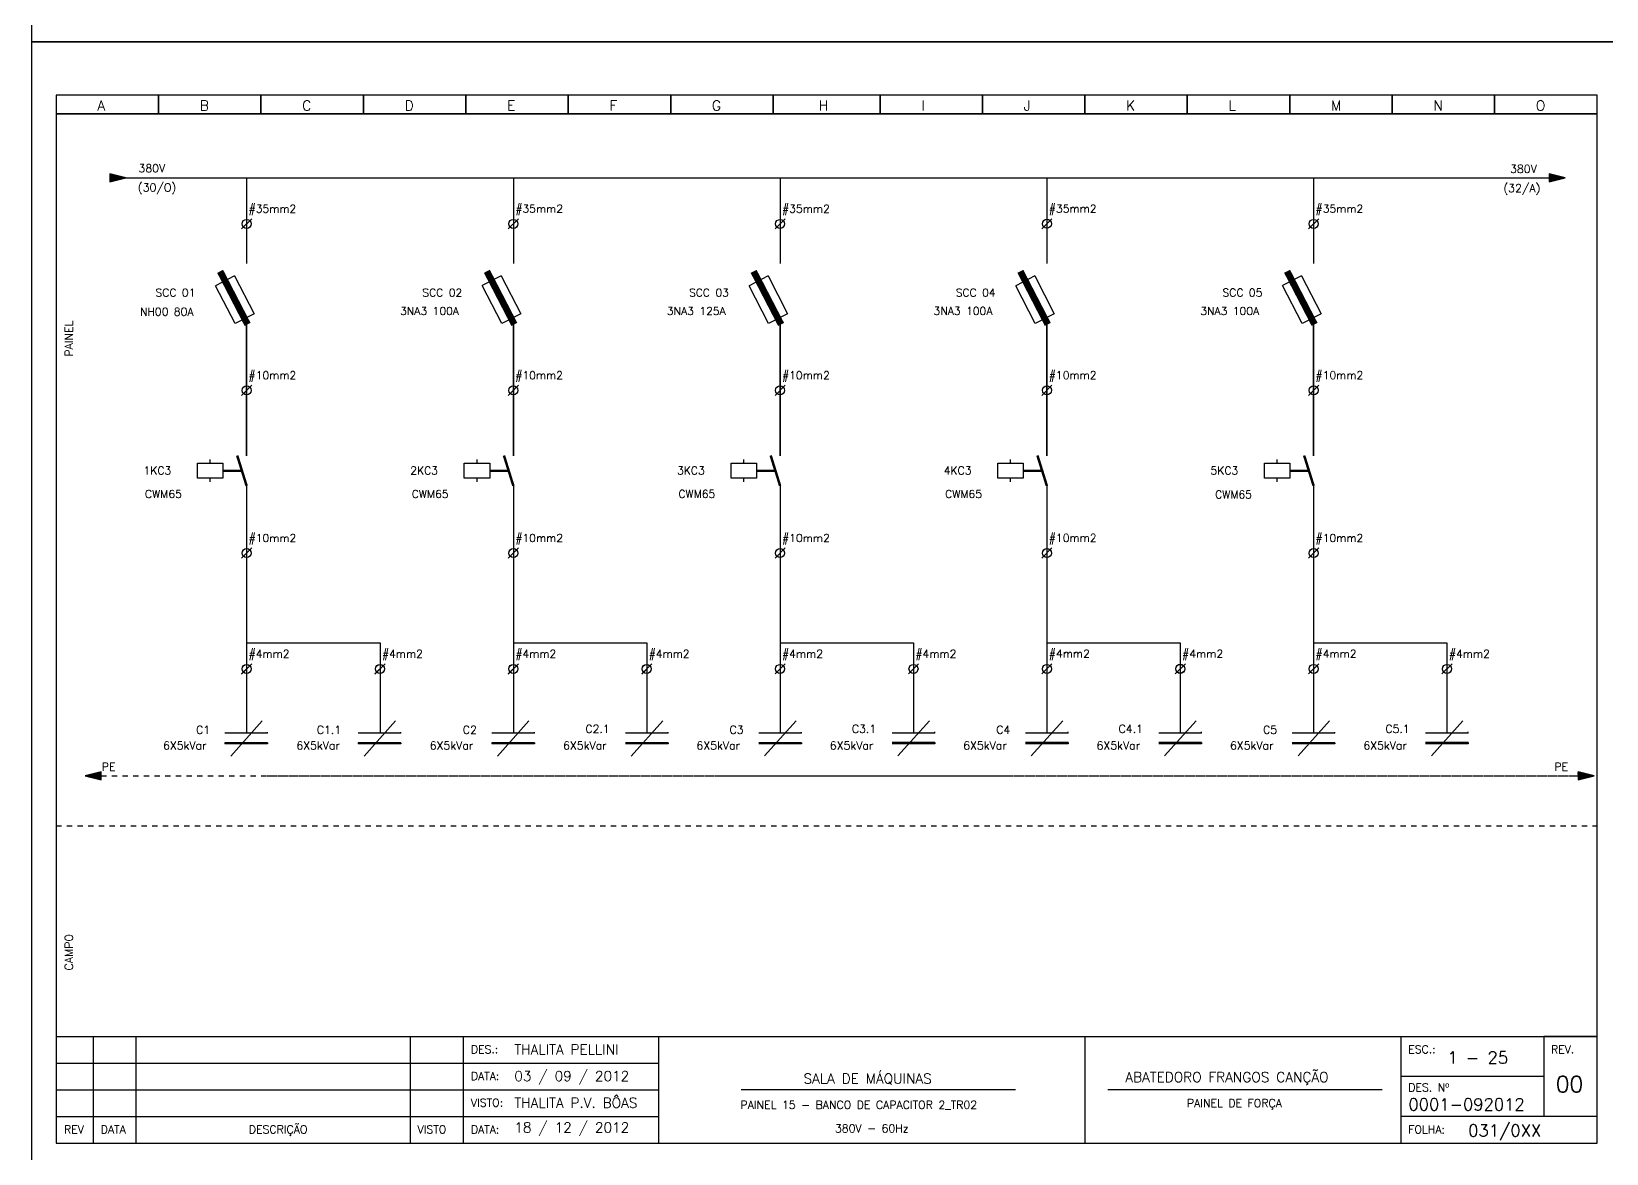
# Model space of a CAD drawing. Header units: millimetres. Extents: x 1974 to 2560, y 1429 to 1567.
# Drawn here: x 2202.2 to 2231.72, y 1512.83 to 1533.85 of the extents above; entities that cross this region are included whole.
import ezdxf

# ---------------------------------------------------------------- set-up
doc = ezdxf.new("R2010")
doc.units = ezdxf.units.MM
for name, pattern in [('DASHDOT2', [0.5, 0.25, -0.125, 0, -0.125]), ('DASHED', [0.75, 0.5, -0.25]), ('HIDDEN2', [0.1875, 0.125, -0.0625])]:
    doc.linetypes.add(name, pattern=pattern)
for name, color, linetype in [('ALIMENTAÇÃO', 6, 'Continuous'), ('CONECTOR_SAK', 2, 'Continuous'), ('DISJUNTOR', 5, 'Continuous'), ('EQUIPAMENTOS', 5, 'Continuous'), ('linhas', 6, 'Continuous'), ('MARGEM', 1, 'Continuous'), ('PAINEL', 7, 'Continuous'), ('TERRA', 3, 'DASHED'), ('TEXTO', 4, 'Continuous'), ('TEXTO_2', 5, 'Continuous'), ('TIMBRE', 7, 'Continuous')]:
    doc.layers.add(name, color=color, linetype=linetype)
doc.styles.add('REGUA60', font='romans.shx', dxfattribs={"height": 2})
doc.styles.add('ROMANC', font='romanc.shx', dxfattribs={"height": 0.55})
doc.styles.add('ROMANS', font='romans.shx', dxfattribs={"height": 37})

msp = doc.modelspace()

# ---------------------------------------------------------------- hatches: boundary and pattern name
at = {"layer": 'EQUIPAMENTOS'}
for points in [[(2203.968, 1531.109), (2203.668, 1531.184), (2203.668, 1531.034)], [(2230.95, 1531.109), (2230.65, 1531.184), (2230.65, 1531.034)]]:
    msp.add_hatch(color=256, dxfattribs=at).paths.add_polyline_path(points)
h = msp.add_hatch(color=256, dxfattribs=at)
h.paths.add_polyline_path([(2206.627, 1520.526), (2205.827, 1520.526), (2205.827, 1520.506), (2206.627, 1520.506)])
h.paths.add_polyline_path([(2206.627, 1520.726), (2205.827, 1520.726), (2205.827, 1520.706), (2206.627, 1520.706)])
h = msp.add_hatch(color=256, dxfattribs=at)
h.paths.add_polyline_path([(2206.627, 1520.526), (2205.827, 1520.526), (2205.827, 1520.506), (2206.627, 1520.506)])
h.paths.add_polyline_path([(2206.627, 1520.726), (2205.827, 1520.726), (2205.827, 1520.706), (2206.627, 1520.706)])
h = msp.add_hatch(color=256, dxfattribs=at)
h.paths.add_polyline_path([(2209.127, 1520.526), (2208.327, 1520.526), (2208.327, 1520.506), (2209.127, 1520.506)])
h.paths.add_polyline_path([(2209.127, 1520.726), (2208.327, 1520.726), (2208.327, 1520.706), (2209.127, 1520.706)])
h = msp.add_hatch(color=256, dxfattribs=at)
h.paths.add_polyline_path([(2209.127, 1520.526), (2208.327, 1520.526), (2208.327, 1520.506), (2209.127, 1520.506)])
h.paths.add_polyline_path([(2209.127, 1520.726), (2208.327, 1520.726), (2208.327, 1520.706), (2209.127, 1520.706)])
h = msp.add_hatch(color=256, dxfattribs=at)
h.paths.add_polyline_path([(2211.627, 1520.526), (2210.827, 1520.526), (2210.827, 1520.506), (2211.627, 1520.506)])
h.paths.add_polyline_path([(2211.627, 1520.726), (2210.827, 1520.726), (2210.827, 1520.706), (2211.627, 1520.706)])
h = msp.add_hatch(color=256, dxfattribs=at)
h.paths.add_polyline_path([(2211.627, 1520.526), (2210.827, 1520.526), (2210.827, 1520.506), (2211.627, 1520.506)])
h.paths.add_polyline_path([(2211.627, 1520.726), (2210.827, 1520.726), (2210.827, 1520.706), (2211.627, 1520.706)])
h = msp.add_hatch(color=256, dxfattribs=at)
h.paths.add_polyline_path([(2214.134, 1520.526), (2213.334, 1520.526), (2213.334, 1520.506), (2214.134, 1520.506)])
h.paths.add_polyline_path([(2214.134, 1520.726), (2213.334, 1520.726), (2213.334, 1520.706), (2214.134, 1520.706)])
h = msp.add_hatch(color=256, dxfattribs=at)
h.paths.add_polyline_path([(2214.134, 1520.526), (2213.334, 1520.526), (2213.334, 1520.506), (2214.134, 1520.506)])
h.paths.add_polyline_path([(2214.134, 1520.726), (2213.334, 1520.726), (2213.334, 1520.706), (2214.134, 1520.706)])
h = msp.add_hatch(color=256, dxfattribs=at)
h.paths.add_polyline_path([(2216.634, 1520.526), (2215.834, 1520.526), (2215.834, 1520.506), (2216.634, 1520.506)])
h.paths.add_polyline_path([(2216.634, 1520.726), (2215.834, 1520.726), (2215.834, 1520.706), (2216.634, 1520.706)])
h = msp.add_hatch(color=256, dxfattribs=at)
h.paths.add_polyline_path([(2216.634, 1520.526), (2215.834, 1520.526), (2215.834, 1520.506), (2216.634, 1520.506)])
h.paths.add_polyline_path([(2216.634, 1520.726), (2215.834, 1520.726), (2215.834, 1520.706), (2216.634, 1520.706)])
h = msp.add_hatch(color=256, dxfattribs=at)
h.paths.add_polyline_path([(2219.134, 1520.527), (2218.334, 1520.527), (2218.334, 1520.507), (2219.134, 1520.507)])
h.paths.add_polyline_path([(2219.134, 1520.727), (2218.334, 1520.727), (2218.334, 1520.707), (2219.134, 1520.707)])
h = msp.add_hatch(color=256, dxfattribs=at)
h.paths.add_polyline_path([(2219.134, 1520.527), (2218.334, 1520.527), (2218.334, 1520.507), (2219.134, 1520.507)])
h.paths.add_polyline_path([(2219.134, 1520.727), (2218.334, 1520.727), (2218.334, 1520.707), (2219.134, 1520.707)])
h = msp.add_hatch(color=256, dxfattribs=at)
h.paths.add_polyline_path([(2221.634, 1520.527), (2220.834, 1520.527), (2220.834, 1520.507), (2221.634, 1520.507)])
h.paths.add_polyline_path([(2221.634, 1520.727), (2220.834, 1520.727), (2220.834, 1520.707), (2221.634, 1520.707)])
h = msp.add_hatch(color=256, dxfattribs=at)
h.paths.add_polyline_path([(2221.634, 1520.527), (2220.834, 1520.527), (2220.834, 1520.507), (2221.634, 1520.507)])
h.paths.add_polyline_path([(2221.634, 1520.727), (2220.834, 1520.727), (2220.834, 1520.707), (2221.634, 1520.707)])
h = msp.add_hatch(color=256, dxfattribs=at)
h.paths.add_polyline_path([(2224.134, 1520.527), (2223.334, 1520.527), (2223.334, 1520.507), (2224.134, 1520.507)])
h.paths.add_polyline_path([(2224.134, 1520.727), (2223.334, 1520.727), (2223.334, 1520.707), (2224.134, 1520.707)])
h = msp.add_hatch(color=256, dxfattribs=at)
h.paths.add_polyline_path([(2224.134, 1520.527), (2223.334, 1520.527), (2223.334, 1520.507), (2224.134, 1520.507)])
h.paths.add_polyline_path([(2224.134, 1520.727), (2223.334, 1520.727), (2223.334, 1520.707), (2224.134, 1520.707)])
h = msp.add_hatch(color=256, dxfattribs=at)
h.paths.add_polyline_path([(2226.634, 1520.526), (2225.834, 1520.526), (2225.834, 1520.506), (2226.634, 1520.506)])
h.paths.add_polyline_path([(2226.634, 1520.726), (2225.834, 1520.726), (2225.834, 1520.706), (2226.634, 1520.706)])
h = msp.add_hatch(color=256, dxfattribs=at)
h.paths.add_polyline_path([(2226.634, 1520.526), (2225.834, 1520.526), (2225.834, 1520.506), (2226.634, 1520.506)])
h.paths.add_polyline_path([(2226.634, 1520.726), (2225.834, 1520.726), (2225.834, 1520.706), (2226.634, 1520.706)])
h = msp.add_hatch(color=256, dxfattribs=at)
h.paths.add_polyline_path([(2229.134, 1520.527), (2228.334, 1520.527), (2228.334, 1520.507), (2229.134, 1520.507)])
h.paths.add_polyline_path([(2229.134, 1520.727), (2228.334, 1520.727), (2228.334, 1520.707), (2229.134, 1520.707)])
h = msp.add_hatch(color=256, dxfattribs=at)
h.paths.add_polyline_path([(2229.134, 1520.527), (2228.334, 1520.527), (2228.334, 1520.507), (2229.134, 1520.507)])
h.paths.add_polyline_path([(2229.134, 1520.727), (2228.334, 1520.727), (2228.334, 1520.707), (2229.134, 1520.707)])
at = {"layer": 'TERRA'}
h = msp.add_hatch(dxfattribs=at)
h.set_pattern_fill('ANSI31', color=256, scale=0.004, angle=180, style=0)
h.set_pattern_definition([(225, (2260.4614149, 1568.52584864), (0.0003535533906, -0.0003535533906), [])])
h.paths.add_polyline_path([(2203.207, 1519.906), (2203.507, 1519.906), (2203.507, 1519.981)])
h.paths.add_polyline_path([(2203.507, 1519.831), (2203.507, 1519.906), (2203.207, 1519.906)])
h = msp.add_hatch(dxfattribs=at)
h.set_pattern_fill('ANSI31', color=256, scale=0.004, style=0)
h.set_pattern_definition([(45, (2174.2369607, 1471.2862611), (-0.0003535533906, 0.0003535533906), [])])
h.paths.add_polyline_path([(2231.491, 1519.906), (2231.191, 1519.906), (2231.191, 1519.831)])
h.paths.add_polyline_path([(2231.191, 1519.981), (2231.191, 1519.906), (2231.491, 1519.906)])

# ---------------------------------------------------------------- linework, layer by layer
msp.add_line((2231.547, 1515.022), (2230.547, 1515.022))
at = {"layer": 'ALIMENTAÇÃO', "color": 6}
for p, q in [((2206.234, 1531.109), (2206.234, 1529.505)), ((2206.234, 1531.109), (2206.234, 1529.505)), ((2211.234, 1531.11), (2211.234, 1529.505)), ((2211.234, 1531.11), (2211.234, 1529.505)), ((2216.234, 1531.11), (2216.234, 1529.506)), ((2216.234, 1531.11), (2216.234, 1529.506)), ((2221.234, 1531.111), (2221.234, 1529.507)), ((2221.234, 1531.111), (2221.234, 1529.507)), ((2226.234, 1531.11), (2226.234, 1529.506)), ((2226.234, 1531.11), (2226.234, 1529.506)), ((2206.234, 1528.49), (2206.234, 1525.902)), ((2206.234, 1528.49), (2206.234, 1525.902)), ((2206.234, 1528.49), (2206.234, 1525.902)), ((2206.234, 1528.49), (2206.234, 1525.902)), ((2211.234, 1528.491), (2211.234, 1525.902)), ((2211.234, 1528.491), (2211.234, 1525.902)), ((2211.234, 1528.491), (2211.234, 1525.902)), ((2216.234, 1528.49), (2216.234, 1525.903)), ((2216.234, 1528.49), (2216.234, 1525.902)), ((2216.234, 1528.49), (2216.234, 1525.902)), ((2221.234, 1528.49), (2221.234, 1525.904)), ((2221.234, 1528.49), (2221.234, 1525.902)), ((2226.234, 1528.491), (2226.234, 1525.903)), ((2226.234, 1528.491), (2226.234, 1525.903)), ((2206.234, 1525.34), (2206.234, 1520.706)), ((2211.234, 1525.34), (2211.234, 1520.706)), ((2216.234, 1525.34), (2216.234, 1520.706)), ((2221.234, 1525.34), (2221.234, 1520.706)), ((2226.234, 1525.34), (2226.234, 1520.706)), ((2208.734, 1522.399), (2208.734, 1520.707)), ((2213.734, 1522.399), (2213.734, 1520.707)), ((2218.734, 1522.399), (2218.734, 1520.707)), ((2223.734, 1522.399), (2223.734, 1520.707)), ((2228.734, 1522.399), (2228.734, 1520.707))]:
    msp.add_line(p, q, dxfattribs=at)
at = {"layer": 'ALIMENTAÇÃO'}
for p, q in [((2206.234, 1522.399), (2208.734, 1522.399)), ((2211.234, 1522.399), (2213.734, 1522.399)), ((2216.234, 1522.399), (2218.734, 1522.399)), ((2221.234, 1522.399), (2223.734, 1522.399)), ((2226.234, 1522.399), (2228.734, 1522.399))]:
    msp.add_line(p, q, dxfattribs=at)
at = {"layer": 'CONECTOR_SAK'}
for p, q in [((2206.33, 1530.346), (2206.139, 1530.153)), ((2206.33, 1530.346), (2206.139, 1530.153)), ((2211.33, 1530.346), (2211.139, 1530.153)), ((2211.33, 1530.346), (2211.139, 1530.153)), ((2216.33, 1530.346), (2216.139, 1530.153)), ((2216.33, 1530.346), (2216.139, 1530.153)), ((2221.33, 1530.346), (2221.139, 1530.154)), ((2221.33, 1530.346), (2221.139, 1530.154)), ((2226.33, 1530.346), (2226.139, 1530.153)), ((2226.33, 1530.346), (2226.139, 1530.153)), ((2206.329, 1527.226), (2206.139, 1527.033)), ((2206.329, 1527.226), (2206.139, 1527.033)), ((2206.329, 1527.225), (2206.139, 1527.032)), ((2206.329, 1527.225), (2206.139, 1527.032)), ((2211.329, 1527.226), (2211.139, 1527.033)), ((2211.329, 1527.226), (2211.139, 1527.033)), ((2211.329, 1527.226), (2211.139, 1527.033)), ((2211.329, 1527.226), (2211.139, 1527.033)), ((2216.329, 1527.226), (2216.139, 1527.033)), ((2216.329, 1527.226), (2216.139, 1527.033)), ((2216.329, 1527.225), (2216.139, 1527.032)), ((2216.329, 1527.225), (2216.139, 1527.032)), ((2221.329, 1527.227), (2221.139, 1527.034)), ((2221.329, 1527.227), (2221.139, 1527.034)), ((2221.329, 1527.227), (2221.139, 1527.034)), ((2221.329, 1527.227), (2221.139, 1527.034)), ((2226.329, 1527.226), (2226.139, 1527.033)), ((2226.329, 1527.226), (2226.139, 1527.033)), ((2226.329, 1527.226), (2226.139, 1527.034)), ((2226.329, 1527.226), (2226.139, 1527.034)), ((2206.33, 1524.176), (2206.139, 1523.983)), ((2206.33, 1524.176), (2206.139, 1523.983)), ((2206.33, 1524.175), (2206.139, 1523.983)), ((2206.33, 1524.175), (2206.139, 1523.983)), ((2211.33, 1524.176), (2211.139, 1523.983)), ((2211.33, 1524.176), (2211.139, 1523.983)), ((2211.33, 1524.175), (2211.139, 1523.983)), ((2211.33, 1524.175), (2211.139, 1523.983)), ((2216.33, 1524.176), (2216.139, 1523.983)), ((2216.33, 1524.176), (2216.139, 1523.983)), ((2216.33, 1524.176), (2216.139, 1523.983)), ((2216.33, 1524.176), (2216.139, 1523.983)), ((2221.33, 1524.177), (2221.139, 1523.984)), ((2221.33, 1524.177), (2221.139, 1523.984)), ((2221.33, 1524.176), (2221.139, 1523.983)), ((2221.33, 1524.176), (2221.139, 1523.983)), ((2226.33, 1524.176), (2226.139, 1523.983)), ((2226.33, 1524.176), (2226.139, 1523.983)), ((2206.33, 1522.006), (2206.139, 1521.813)), ((2206.33, 1522.006), (2206.139, 1521.813)), ((2206.33, 1522.006), (2206.139, 1521.814)), ((2206.33, 1522.006), (2206.139, 1521.814)), ((2208.83, 1522.007), (2208.639, 1521.814)), ((2208.83, 1522.007), (2208.639, 1521.814)), ((2208.83, 1522.006), (2208.639, 1521.813)), ((2208.83, 1522.006), (2208.639, 1521.813)), ((2211.33, 1522.006), (2211.139, 1521.813)), ((2211.33, 1522.006), (2211.139, 1521.813)), ((2211.33, 1522.006), (2211.139, 1521.814)), ((2211.33, 1522.006), (2211.139, 1521.814)), ((2213.83, 1522.007), (2213.639, 1521.814)), ((2213.83, 1522.007), (2213.639, 1521.814)), ((2213.83, 1522.006), (2213.639, 1521.813)), ((2213.83, 1522.006), (2213.639, 1521.813)), ((2216.33, 1522.006), (2216.139, 1521.814)), ((2216.33, 1522.006), (2216.139, 1521.814)), ((2216.33, 1522.006), (2216.139, 1521.814)), ((2216.33, 1522.006), (2216.139, 1521.814)), ((2218.83, 1522.007), (2218.639, 1521.814)), ((2218.83, 1522.007), (2218.639, 1521.814)), ((2218.83, 1522.007), (2218.639, 1521.814)), ((2218.83, 1522.007), (2218.639, 1521.814)), ((2221.33, 1522.007), (2221.139, 1521.814)), ((2221.33, 1522.007), (2221.139, 1521.814)), ((2221.33, 1522.006), (2221.139, 1521.814)), ((2221.33, 1522.006), (2221.139, 1521.814)), ((2223.83, 1522.007), (2223.639, 1521.815)), ((2223.83, 1522.007), (2223.639, 1521.815)), ((2223.83, 1522.007), (2223.639, 1521.814)), ((2223.83, 1522.007), (2223.639, 1521.814)), ((2226.33, 1522.006), (2226.139, 1521.814)), ((2226.33, 1522.006), (2226.139, 1521.814)), ((2228.83, 1522.007), (2228.639, 1521.814)), ((2228.83, 1522.007), (2228.639, 1521.814))]:
    msp.add_line(p, q, dxfattribs=at)
for centre in [(2206.234, 1530.249), (2206.234, 1530.249), (2211.234, 1530.249), (2211.234, 1530.249), (2216.234, 1530.249), (2216.234, 1530.249), (2221.234, 1530.25), (2221.234, 1530.25), (2226.234, 1530.249), (2226.234, 1530.249), (2206.234, 1527.128), (2206.234, 1527.128), (2206.234, 1527.129), (2206.234, 1527.129), (2211.234, 1527.129), (2211.234, 1527.129), (2211.234, 1527.129), (2211.234, 1527.129), (2216.234, 1527.128), (2216.234, 1527.128), (2216.234, 1527.129), (2216.234, 1527.129), (2221.234, 1527.13), (2221.234, 1527.13), (2221.234, 1527.13), (2221.234, 1527.13), (2226.234, 1527.129), (2226.234, 1527.129), (2226.234, 1527.13), (2226.234, 1527.13), (2206.234, 1524.079), (2206.234, 1524.079), (2206.234, 1524.079), (2206.234, 1524.079), (2211.234, 1524.079), (2211.234, 1524.079), (2211.234, 1524.079), (2211.234, 1524.079), (2216.234, 1524.079), (2216.234, 1524.079), (2216.234, 1524.079), (2216.234, 1524.079), (2221.234, 1524.08), (2221.234, 1524.08), (2221.234, 1524.079), (2221.234, 1524.079), (2226.234, 1524.079), (2226.234, 1524.079), (2206.234, 1521.909), (2206.234, 1521.909), (2206.234, 1521.91), (2206.234, 1521.91), (2208.734, 1521.91), (2208.734, 1521.91), (2208.734, 1521.909), (2208.734, 1521.909), (2211.234, 1521.909), (2211.234, 1521.909), (2211.234, 1521.91), (2211.234, 1521.91), (2213.734, 1521.91), (2213.734, 1521.91), (2213.734, 1521.909), (2213.734, 1521.909), (2216.234, 1521.91), (2216.234, 1521.91), (2216.234, 1521.91), (2216.234, 1521.91), (2218.734, 1521.91), (2218.734, 1521.91), (2218.734, 1521.91), (2218.734, 1521.91), (2221.234, 1521.91), (2221.234, 1521.91), (2221.234, 1521.91), (2221.234, 1521.91), (2223.734, 1521.911), (2223.734, 1521.911), (2223.734, 1521.91), (2223.734, 1521.91), (2226.234, 1521.91), (2226.234, 1521.91), (2228.734, 1521.91), (2228.734, 1521.91)]:
    msp.add_circle(centre, 0.0846, dxfattribs=at)
at = {"layer": 'DISJUNTOR', "const_width": 0.126}
for points in [[(2206.252, 1528.364), (2205.737, 1529.359)], [(2211.252, 1528.365), (2210.737, 1529.36)], [(2216.252, 1528.364), (2215.737, 1529.359)], [(2221.252, 1528.364), (2220.737, 1529.359)], [(2226.252, 1528.365), (2225.737, 1529.36)]]:
    msp.add_lwpolyline(points, dxfattribs=at)
at = {"layer": 'EQUIPAMENTOS'}
for p, q in [((2203.968, 1531.109), (2230.65, 1531.109)), ((2206.007, 1529.273), (2205.651, 1529.09)), ((2206.017, 1528.379), (2205.651, 1529.09)), ((2206.007, 1529.273), (2206.373, 1528.562)), ((2211.007, 1529.274), (2210.651, 1529.091)), ((2211.017, 1528.379), (2210.651, 1529.091)), ((2211.007, 1529.274), (2211.373, 1528.562)), ((2216.007, 1529.273), (2215.651, 1529.09)), ((2216.017, 1528.379), (2215.651, 1529.09)), ((2216.007, 1529.273), (2216.373, 1528.562)), ((2221.007, 1529.273), (2220.651, 1529.09)), ((2221.017, 1528.379), (2220.651, 1529.09)), ((2221.007, 1529.273), (2221.373, 1528.562)), ((2226.007, 1529.274), (2225.651, 1529.091)), ((2226.017, 1528.38), (2225.651, 1529.091)), ((2226.007, 1529.274), (2226.373, 1528.563)), ((2206.373, 1528.562), (2206.017, 1528.379)), ((2211.373, 1528.562), (2211.017, 1528.379)), ((2216.373, 1528.562), (2216.017, 1528.379)), ((2221.373, 1528.562), (2221.017, 1528.379)), ((2226.373, 1528.563), (2226.017, 1528.38)), ((2205.552, 1525.763), (2205.552, 1525.834)), ((2205.552, 1525.763), (2205.552, 1525.834)), ((2210.552, 1525.763), (2210.552, 1525.835)), ((2210.552, 1525.763), (2210.552, 1525.835)), ((2215.552, 1525.763), (2215.552, 1525.835)), ((2215.552, 1525.763), (2215.552, 1525.835)), ((2220.552, 1525.764), (2220.552, 1525.836)), ((2220.552, 1525.764), (2220.552, 1525.836)), ((2225.552, 1525.763), (2225.552, 1525.835)), ((2225.552, 1525.763), (2225.552, 1525.835)), ((2205.552, 1525.413), (2205.552, 1525.484)), ((2205.552, 1525.413), (2205.552, 1525.484)), ((2205.79, 1525.633), (2206.142, 1525.633)), ((2205.79, 1525.633), (2206.142, 1525.633)), ((2205.79, 1525.613), (2206.148, 1525.613)), ((2205.79, 1525.613), (2206.148, 1525.613)), ((2210.552, 1525.413), (2210.552, 1525.484)), ((2210.552, 1525.413), (2210.552, 1525.484)), ((2210.79, 1525.634), (2211.142, 1525.634)), ((2210.79, 1525.634), (2211.142, 1525.634)), ((2210.79, 1525.613), (2211.148, 1525.613)), ((2210.79, 1525.613), (2211.148, 1525.613)), ((2215.552, 1525.413), (2215.552, 1525.484)), ((2215.552, 1525.413), (2215.552, 1525.484)), ((2215.79, 1525.634), (2216.142, 1525.634)), ((2215.79, 1525.634), (2216.142, 1525.634)), ((2215.79, 1525.614), (2216.148, 1525.614)), ((2215.79, 1525.614), (2216.148, 1525.614)), ((2220.552, 1525.414), (2220.552, 1525.485)), ((2220.552, 1525.414), (2220.552, 1525.485)), ((2220.79, 1525.635), (2221.142, 1525.635)), ((2220.79, 1525.635), (2221.142, 1525.635)), ((2220.79, 1525.615), (2221.148, 1525.615)), ((2220.79, 1525.615), (2221.148, 1525.615)), ((2225.552, 1525.413), (2225.552, 1525.484)), ((2225.552, 1525.413), (2225.552, 1525.484)), ((2225.79, 1525.634), (2226.142, 1525.634)), ((2225.79, 1525.634), (2226.142, 1525.634)), ((2225.79, 1525.614), (2226.148, 1525.614)), ((2225.79, 1525.614), (2226.148, 1525.614)), ((2205.935, 1520.276), (2206.526, 1520.935)), ((2205.935, 1520.276), (2206.526, 1520.935)), ((2208.435, 1520.276), (2209.026, 1520.935)), ((2208.435, 1520.276), (2209.026, 1520.935)), ((2210.935, 1520.276), (2211.526, 1520.935)), ((2210.935, 1520.276), (2211.526, 1520.935)), ((2213.442, 1520.276), (2214.033, 1520.935)), ((2213.442, 1520.276), (2214.033, 1520.935)), ((2215.942, 1520.277), (2216.533, 1520.935)), ((2215.942, 1520.277), (2216.533, 1520.935)), ((2218.442, 1520.277), (2219.033, 1520.936)), ((2218.442, 1520.277), (2219.033, 1520.936)), ((2220.942, 1520.277), (2221.533, 1520.936)), ((2220.942, 1520.277), (2221.533, 1520.936)), ((2223.442, 1520.278), (2224.033, 1520.936)), ((2223.442, 1520.278), (2224.033, 1520.936)), ((2225.942, 1520.277), (2226.533, 1520.935)), ((2225.942, 1520.277), (2226.533, 1520.935)), ((2228.442, 1520.277), (2229.033, 1520.936)), ((2228.442, 1520.277), (2229.033, 1520.936)), ((2206.627, 1520.706), (2205.827, 1520.706)), ((2206.627, 1520.706), (2205.827, 1520.706)), ((2206.627, 1520.526), (2205.827, 1520.526)), ((2205.827, 1520.526), (2205.827, 1520.506)), ((2206.627, 1520.526), (2205.827, 1520.526)), ((2205.827, 1520.526), (2205.827, 1520.506)), ((2206.627, 1520.506), (2205.827, 1520.506)), ((2206.627, 1520.506), (2205.827, 1520.506)), ((2206.627, 1520.706), (2206.627, 1520.726)), ((2206.627, 1520.706), (2206.627, 1520.726)), ((2206.627, 1520.526), (2206.627, 1520.506)), ((2206.627, 1520.526), (2206.627, 1520.506)), ((2209.127, 1520.706), (2208.327, 1520.706)), ((2209.127, 1520.706), (2208.327, 1520.706)), ((2209.127, 1520.526), (2208.327, 1520.526)), ((2208.327, 1520.526), (2208.327, 1520.506)), ((2209.127, 1520.526), (2208.327, 1520.526)), ((2208.327, 1520.526), (2208.327, 1520.506)), ((2209.127, 1520.506), (2208.327, 1520.506)), ((2209.127, 1520.506), (2208.327, 1520.506)), ((2209.127, 1520.706), (2209.127, 1520.726)), ((2209.127, 1520.706), (2209.127, 1520.726)), ((2209.127, 1520.526), (2209.127, 1520.506)), ((2209.127, 1520.526), (2209.127, 1520.506)), ((2211.627, 1520.706), (2210.827, 1520.706)), ((2211.627, 1520.706), (2210.827, 1520.706)), ((2211.627, 1520.526), (2210.827, 1520.526)), ((2210.827, 1520.526), (2210.827, 1520.506)), ((2211.627, 1520.526), (2210.827, 1520.526)), ((2210.827, 1520.526), (2210.827, 1520.506)), ((2211.627, 1520.506), (2210.827, 1520.506)), ((2211.627, 1520.506), (2210.827, 1520.506)), ((2211.627, 1520.706), (2211.627, 1520.726)), ((2211.627, 1520.706), (2211.627, 1520.726)), ((2211.627, 1520.526), (2211.627, 1520.506)), ((2211.627, 1520.526), (2211.627, 1520.506)), ((2214.134, 1520.706), (2213.334, 1520.706)), ((2214.134, 1520.706), (2213.334, 1520.706)), ((2214.134, 1520.526), (2213.334, 1520.526)), ((2214.134, 1520.526), (2213.334, 1520.526)), ((2214.134, 1520.506), (2213.334, 1520.506)), ((2214.134, 1520.506), (2213.334, 1520.506)), ((2214.134, 1520.706), (2214.134, 1520.726)), ((2214.134, 1520.706), (2214.134, 1520.726)), ((2214.134, 1520.526), (2214.134, 1520.506)), ((2214.134, 1520.526), (2214.134, 1520.506)), ((2216.634, 1520.706), (2215.834, 1520.706)), ((2216.634, 1520.706), (2215.834, 1520.706)), ((2216.634, 1520.526), (2215.834, 1520.526)), ((2216.634, 1520.526), (2215.834, 1520.526)), ((2216.634, 1520.506), (2215.834, 1520.506)), ((2216.634, 1520.506), (2215.834, 1520.506)), ((2216.634, 1520.706), (2216.634, 1520.726)), ((2216.634, 1520.706), (2216.634, 1520.726)), ((2216.634, 1520.526), (2216.634, 1520.506)), ((2216.634, 1520.526), (2216.634, 1520.506)), ((2219.134, 1520.707), (2218.334, 1520.707)), ((2219.134, 1520.707), (2218.334, 1520.707)), ((2219.134, 1520.527), (2218.334, 1520.527)), ((2219.134, 1520.527), (2218.334, 1520.527)), ((2219.134, 1520.507), (2218.334, 1520.507)), ((2219.134, 1520.507), (2218.334, 1520.507)), ((2219.134, 1520.707), (2219.134, 1520.727)), ((2219.134, 1520.707), (2219.134, 1520.727)), ((2219.134, 1520.527), (2219.134, 1520.507)), ((2219.134, 1520.527), (2219.134, 1520.507)), ((2221.634, 1520.707), (2220.834, 1520.707)), ((2221.634, 1520.707), (2220.834, 1520.707)), ((2221.634, 1520.527), (2220.834, 1520.527)), ((2221.634, 1520.527), (2220.834, 1520.527)), ((2221.634, 1520.507), (2220.834, 1520.507)), ((2221.634, 1520.507), (2220.834, 1520.507)), ((2221.634, 1520.707), (2221.634, 1520.727)), ((2221.634, 1520.707), (2221.634, 1520.727)), ((2221.634, 1520.527), (2221.634, 1520.507)), ((2221.634, 1520.527), (2221.634, 1520.507)), ((2224.134, 1520.707), (2223.334, 1520.707)), ((2224.134, 1520.707), (2223.334, 1520.707)), ((2224.134, 1520.527), (2223.334, 1520.527)), ((2224.134, 1520.527), (2223.334, 1520.527)), ((2224.134, 1520.507), (2223.334, 1520.507)), ((2224.134, 1520.507), (2223.334, 1520.507)), ((2224.134, 1520.707), (2224.134, 1520.727)), ((2224.134, 1520.707), (2224.134, 1520.727)), ((2224.134, 1520.527), (2224.134, 1520.507)), ((2224.134, 1520.527), (2224.134, 1520.507)), ((2226.634, 1520.706), (2225.834, 1520.706)), ((2226.634, 1520.706), (2225.834, 1520.706)), ((2226.634, 1520.526), (2225.834, 1520.526)), ((2226.634, 1520.526), (2225.834, 1520.526)), ((2226.634, 1520.506), (2225.834, 1520.506)), ((2226.634, 1520.506), (2225.834, 1520.506)), ((2226.634, 1520.706), (2226.634, 1520.726)), ((2226.634, 1520.706), (2226.634, 1520.726)), ((2226.634, 1520.526), (2226.634, 1520.506)), ((2226.634, 1520.526), (2226.634, 1520.506)), ((2229.134, 1520.707), (2228.334, 1520.707)), ((2229.134, 1520.707), (2228.334, 1520.707)), ((2229.134, 1520.527), (2228.334, 1520.527)), ((2229.134, 1520.527), (2228.334, 1520.527)), ((2229.134, 1520.507), (2228.334, 1520.507)), ((2229.134, 1520.507), (2228.334, 1520.507)), ((2229.134, 1520.707), (2229.134, 1520.727)), ((2229.134, 1520.707), (2229.134, 1520.727)), ((2229.134, 1520.527), (2229.134, 1520.507)), ((2229.134, 1520.527), (2229.134, 1520.507))]:
    msp.add_line(p, q, dxfattribs=at)
for points in [[(2203.668, 1531.034), (2203.968, 1531.109), (2203.668, 1531.184), (2203.668, 1531.034)], [(2230.65, 1531.034), (2230.95, 1531.109), (2230.65, 1531.184), (2230.65, 1531.034)]]:
    msp.add_lwpolyline(points, dxfattribs=at)
for points in [[(2205.314, 1525.484), (2205.314, 1525.763), (2205.79, 1525.763), (2205.79, 1525.484)], [(2205.314, 1525.484), (2205.314, 1525.763), (2205.79, 1525.763), (2205.79, 1525.484)], [(2210.314, 1525.484), (2210.314, 1525.763), (2210.79, 1525.763), (2210.79, 1525.484)], [(2210.314, 1525.484), (2210.314, 1525.763), (2210.79, 1525.763), (2210.79, 1525.484)], [(2215.314, 1525.484), (2215.314, 1525.763), (2215.79, 1525.763), (2215.79, 1525.484)], [(2215.314, 1525.484), (2215.314, 1525.763), (2215.79, 1525.763), (2215.79, 1525.484)], [(2220.314, 1525.485), (2220.314, 1525.764), (2220.79, 1525.764), (2220.79, 1525.485)], [(2220.314, 1525.485), (2220.314, 1525.764), (2220.79, 1525.764), (2220.79, 1525.485)], [(2225.314, 1525.484), (2225.314, 1525.763), (2225.79, 1525.763), (2225.79, 1525.484)], [(2225.314, 1525.484), (2225.314, 1525.763), (2225.79, 1525.763), (2225.79, 1525.484)]]:
    msp.add_lwpolyline(points, close=True, dxfattribs=at)
at = {"layer": 'EQUIPAMENTOS', "const_width": 0.0472}
for points in [[(2206.234, 1525.339), (2206.057, 1525.907)], [(2206.234, 1525.339), (2206.057, 1525.907)], [(2211.234, 1525.339), (2211.057, 1525.908)], [(2211.234, 1525.339), (2211.057, 1525.908)], [(2216.234, 1525.34), (2216.057, 1525.908)], [(2216.234, 1525.34), (2216.057, 1525.908)], [(2221.234, 1525.34), (2221.057, 1525.909)], [(2221.234, 1525.34), (2221.057, 1525.909)], [(2226.234, 1525.34), (2226.057, 1525.908)], [(2226.234, 1525.34), (2226.057, 1525.908)]]:
    msp.add_lwpolyline(points, dxfattribs=at)
at = {"layer": 'linhas', "color": 6}
for p, q in [((2206.234, 1525.904), (2206.234, 1528.354)), ((2211.234, 1525.903), (2211.234, 1528.354)), ((2216.234, 1525.903), (2216.234, 1528.355)), ((2221.234, 1525.904), (2221.234, 1528.355)), ((2226.234, 1525.903), (2226.234, 1528.355))]:
    msp.add_line(p, q, dxfattribs=at)
at = {"layer": 'MARGEM', "color": 7}
for points in [[(2202.201, 1533.659), (2231.901, 1533.659), (2231.901, 1554.684), (2202.201, 1554.684)], [(2202.201, 1512.634), (2231.901, 1512.634), (2231.901, 1533.659), (2202.201, 1533.659)]]:
    msp.add_lwpolyline(points, close=True, dxfattribs=at)
at = {"layer": 'PAINEL', "color": 12, "linetype": 'HIDDEN2', "ltscale": 0.005}
msp.add_line((2202.663, 1518.966), (2231.547, 1518.966), dxfattribs=at)
at = {"layer": 'TERRA', "linetype": 'DASHDOT2', "ltscale": 0.0025}
for p, q in [((2203.507, 1519.906), (2231.191, 1519.906)), ((2203.507, 1519.906), (2231.191, 1519.906)), ((2206.618, 1519.906), (2231.491, 1519.906))]:
    msp.add_line(p, q, dxfattribs=at)
at = {"layer": 'TERRA'}
for points in [[(2203.507, 1519.981), (2203.207, 1519.906), (2203.507, 1519.831), (2203.507, 1519.981)], [(2203.507, 1519.981), (2203.207, 1519.906), (2203.507, 1519.831), (2203.507, 1519.981)], [(2231.191, 1519.831), (2231.491, 1519.906), (2231.191, 1519.981), (2231.191, 1519.831)], [(2231.191, 1519.831), (2231.491, 1519.906), (2231.191, 1519.981), (2231.191, 1519.831)]]:
    msp.add_lwpolyline(points, dxfattribs=at)
at = {"layer": 'TIMBRE', "color": 12}
msp.add_line((2231.547, 1532.659), (2202.663, 1532.659), dxfattribs=at)
at = {"layer": 'TIMBRE'}
for p, q in [((2202.663, 1515.022), (2231.547, 1515.022)), ((2203.363, 1513.022), (2203.363, 1515.022)), ((2204.163, 1513.022), (2204.163, 1515.022)), ((2209.301, 1515.022), (2209.301, 1513.022)), ((2210.301, 1513.022), (2210.301, 1515.022)), ((2213.954, 1515.022), (2213.954, 1513.022)), ((2221.944, 1515.022), (2221.944, 1513.022)), ((2227.872, 1515.022), (2227.872, 1513.022)), ((2230.547, 1515.022), (2230.547, 1513.522)), ((2202.663, 1514.522), (2213.954, 1514.522)), ((2230.547, 1514.272), (2227.872, 1514.272)), ((2202.663, 1514.022), (2213.954, 1514.022)), ((2220.648, 1514.022), (2215.504, 1514.022)), ((2227.519, 1514.022), (2222.376, 1514.022)), ((2202.663, 1513.522), (2213.954, 1513.522)), ((2231.547, 1513.522), (2227.872, 1513.522))]:
    msp.add_line(p, q, dxfattribs=at)
at = {"layer": 'TIMBRE', "color": 12}
for points in [[(2202.663, 1532.309), (2204.583, 1532.309), (2204.583, 1532.659), (2202.663, 1532.659)], [(2204.583, 1532.309), (2206.503, 1532.309), (2206.503, 1532.659), (2204.583, 1532.659)], [(2206.503, 1532.309), (2208.423, 1532.309), (2208.423, 1532.659), (2206.503, 1532.659)], [(2208.423, 1532.309), (2210.343, 1532.309), (2210.343, 1532.659), (2208.423, 1532.659)], [(2210.343, 1532.309), (2212.263, 1532.309), (2212.263, 1532.659), (2210.343, 1532.659)], [(2212.263, 1532.309), (2214.183, 1532.309), (2214.183, 1532.659), (2212.263, 1532.659)], [(2214.183, 1532.309), (2216.103, 1532.309), (2216.103, 1532.659), (2214.183, 1532.659)], [(2216.103, 1532.309), (2218.107, 1532.309), (2218.107, 1532.659), (2216.103, 1532.659)], [(2218.107, 1532.309), (2220.027, 1532.309), (2220.027, 1532.659), (2218.107, 1532.659)], [(2220.027, 1532.309), (2221.947, 1532.309), (2221.947, 1532.659), (2220.027, 1532.659)], [(2221.947, 1532.309), (2223.867, 1532.309), (2223.867, 1532.659), (2221.947, 1532.659)], [(2223.867, 1532.309), (2225.787, 1532.309), (2225.787, 1532.659), (2223.867, 1532.659)], [(2225.787, 1532.309), (2227.707, 1532.309), (2227.707, 1532.659), (2225.787, 1532.659)], [(2227.707, 1532.309), (2229.627, 1532.309), (2229.627, 1532.659), (2227.707, 1532.659)], [(2229.627, 1532.309), (2231.547, 1532.309), (2231.547, 1532.659), (2229.627, 1532.659)], [(2202.663, 1513.022), (2231.547, 1513.022), (2231.547, 1532.309), (2202.663, 1532.309)]]:
    msp.add_lwpolyline(points, close=True, dxfattribs=at)

# ---------------------------------------------------------------- texts
at = {"style": 'ROMANS'}
for s, p in [('ESC.:', (2228.008, 1514.705)), ('REV.', (2230.684, 1514.705)), ('DES. Nº', (2228.008, 1513.992)), ('PAINEL 15 - BANCO DE CAPACITOR 2_TR02', (2215.491, 1513.665)), ('PAINEL DE FORÇA', (2223.859, 1513.696)), ('380V - 60Hz', (2217.261, 1513.223)), ('FOLHA:', (2228.008, 1513.205))]:
    msp.add_text(s, height=0.15, dxfattribs=at).set_placement(p)
at = {"layer": 'TEXTO'}
for s, height, style, p in [('A', 0.188, 'ROMANS', (2203.436, 1532.372)), ('B', 0.188, 'ROMANS', (2205.356, 1532.372)), ('C', 0.188, 'ROMANS', (2207.276, 1532.372)), ('D', 0.188, 'ROMANS', (2209.196, 1532.372)), ('E', 0.188, 'ROMANS', (2211.116, 1532.372)), ('F', 0.188, 'ROMANS', (2213.036, 1532.372)), ('G', 0.188, 'ROMANS', (2214.956, 1532.372)), ('H', 0.188, 'ROMANS', (2216.96, 1532.372)), ('I', 0.188, 'ROMANS', (2218.88, 1532.372)), ('J', 0.188, 'ROMANS', (2220.8, 1532.372)), ('K', 0.188, 'ROMANS', (2222.72, 1532.372)), ('L', 0.188, 'ROMANS', (2224.64, 1532.372)), ('M', 0.188, 'ROMANS', (2226.56, 1532.372)), ('N', 0.188, 'ROMANS', (2228.48, 1532.372)), ('O', 0.188, 'ROMANS', (2230.4, 1532.372)), ('380V', 0.15, 'ROMANS', (2204.206, 1531.215)), ('380V', 0.15, 'ROMANS', (2229.917, 1531.203)), ('(30/O)', 0.15, 'ROMANS', (2204.195, 1530.855)), ('(32/A)', 0.15, 'ROMANS', (2229.791, 1530.843)), ('#35mm2', 0.148, 'ROMANS', (2206.271, 1530.458)), ('#35mm2', 0.148, 'ROMANS', (2211.271, 1530.459)), ('#35mm2', 0.148, 'ROMANS', (2216.271, 1530.458)), ('#35mm2', 0.148, 'ROMANS', (2221.271, 1530.46)), ('#35mm2', 0.148, 'ROMANS', (2226.271, 1530.459)), ('SCC 01', 0.148, 'ROMANS', (2204.526, 1528.886)), ('SCC 02', 0.148, 'ROMANS', (2209.526, 1528.886)), ('SCC 03', 0.148, 'ROMANS', (2214.526, 1528.886)), ('SCC 04', 0.148, 'ROMANS', (2219.526, 1528.886)), ('SCC 05', 0.148, 'ROMANS', (2224.526, 1528.887)), ('NH00 80A', 0.148, 'ROMANS', (2204.235, 1528.528)), ('3NA3 100A', 0.148, 'ROMANS', (2209.11, 1528.542)), ('3NA3 125A', 0.148, 'ROMANS', (2214.11, 1528.542)), ('3NA3 100A', 0.148, 'ROMANS', (2219.11, 1528.543)), ('3NA3 100A', 0.148, 'ROMANS', (2224.11, 1528.542)), ('#10mm2', 0.148, 'ROMANS', (2206.27, 1527.338)), ('#10mm2', 0.148, 'ROMANS', (2211.27, 1527.338)), ('#10mm2', 0.148, 'ROMANS', (2216.27, 1527.338)), ('#10mm2', 0.148, 'ROMANS', (2221.27, 1527.34)), ('#10mm2', 0.148, 'ROMANS', (2226.27, 1527.339)), ('1KC3', 0.148, 'ROMANS', (2204.301, 1525.552)), ('2KC3', 0.148, 'ROMANS', (2209.301, 1525.552)), ('3KC3', 0.148, 'ROMANS', (2214.301, 1525.552)), ('4KC3', 0.148, 'ROMANS', (2219.301, 1525.553)), ('5KC3', 0.148, 'ROMANS', (2224.301, 1525.552)), ('CWM65', 0.148, 'ROMANS', (2204.328, 1525.113)), ('CWM65', 0.148, 'ROMANS', (2209.328, 1525.113)), ('CWM65', 0.148, 'ROMANS', (2214.328, 1525.114)), ('CWM65', 0.148, 'ROMANS', (2219.328, 1525.113)), ('CWM65', 0.148, 'ROMANS', (2224.388, 1525.103)), ('#10mm2', 0.148, 'ROMANS', (2206.271, 1524.288)), ('#10mm2', 0.148, 'ROMANS', (2211.271, 1524.289)), ('#10mm2', 0.148, 'ROMANS', (2216.271, 1524.288)), ('#10mm2', 0.148, 'ROMANS', (2221.271, 1524.29)), ('#10mm2', 0.148, 'ROMANS', (2226.271, 1524.289)), ('#4mm2', 0.148, 'ROMANS', (2206.271, 1522.119)), ('#4mm2', 0.148, 'ROMANS', (2208.771, 1522.119)), ('#4mm2', 0.148, 'ROMANS', (2211.271, 1522.119)), ('#4mm2', 0.148, 'ROMANS', (2213.771, 1522.119)), ('#4mm2', 0.148, 'ROMANS', (2216.271, 1522.119)), ('#4mm2', 0.148, 'ROMANS', (2218.771, 1522.119)), ('#4mm2', 0.148, 'ROMANS', (2221.271, 1522.121)), ('#4mm2', 0.148, 'ROMANS', (2223.771, 1522.12)), ('#4mm2', 0.148, 'ROMANS', (2226.271, 1522.12)), ('#4mm2', 0.148, 'ROMANS', (2228.771, 1522.119)), ('C1', 0.15, 'REGUA60', (2205.286, 1520.692)), ('C1.1', 0.15, 'REGUA60', (2207.55, 1520.692)), ('C2', 0.15, 'REGUA60', (2210.286, 1520.692)), ('C2.1', 0.15, 'REGUA60', (2212.584, 1520.71)), ('C3', 0.15, 'REGUA60', (2215.286, 1520.693)), ('C3.1', 0.15, 'REGUA60', (2217.579, 1520.711)), ('C4', 0.15, 'REGUA60', (2220.286, 1520.694)), ('C4.1', 0.15, 'REGUA60', (2222.579, 1520.711)), ('C5', 0.15, 'REGUA60', (2225.286, 1520.693)), ('C5.1', 0.15, 'REGUA60', (2227.579, 1520.711)), ('6X5kVar', 0.15, 'REGUA60', (2204.666, 1520.399)), ('6X5kVar', 0.15, 'REGUA60', (2207.166, 1520.399)), ('6X5kVar', 0.15, 'REGUA60', (2209.666, 1520.399)), ('6X5kVar', 0.15, 'REGUA60', (2212.166, 1520.399)), ('6X5kVar', 0.15, 'REGUA60', (2214.666, 1520.399)), ('6X5kVar', 0.15, 'REGUA60', (2217.166, 1520.399)), ('6X5kVar', 0.15, 'REGUA60', (2219.666, 1520.399)), ('6X5kVar', 0.15, 'REGUA60', (2222.166, 1520.399)), ('6X5kVar', 0.15, 'REGUA60', (2224.666, 1520.399)), ('6X5kVar', 0.15, 'REGUA60', (2227.166, 1520.399)), ('PE', 0.15, 'ROMANS', (2203.519, 1520)), ('PE', 0.15, 'ROMANS', (2230.746, 1520)), ('THALITA PELLINI', 0.1875, 'ROMANS', (2211.252, 1514.685)), ('03 / 09 / 2012', 0.1875, 'ROMANS', (2211.252, 1514.185)), ('THALITA P.V. BÔAS', 0.1875, 'ROMANS', (2211.252, 1513.685)), ('18 / 12 / 2012', 0.1875, 'ROMANS', (2211.252, 1513.222))]:
    msp.add_text(s, height=height, dxfattribs=dict(at, style=style)).set_placement(p)
at = {"layer": 'TEXTO', "style": 'REGUA60'}
for s, p in [('PAINEL', (2202.978, 1527.76)), ('CAMPO', (2202.978, 1516.259))]:
    msp.add_text(s, height=0.15, rotation=90, dxfattribs=at).set_placement(p)
at = {"layer": 'TEXTO', "color": 150, "style": 'ROMANS'}
for s, height, p in [('DES.:', 0.15, (2210.437, 1514.705)), ('1 - 25', 0.225, (2228.742, 1514.512)), ('DATA:', 0.15, (2210.437, 1514.205)), ('00', 0.3, (2230.775, 1513.978)), ('VISTO:', 0.15, (2210.437, 1513.705)), ('0001-092012', 0.225, (2228.012, 1513.636)), ('DESCRIÇÃO', 0.15, (2206.275, 1513.205)), ('031/0XX', 0.225, (2229.131, 1513.146)), ('REV', 0.15, (2202.811, 1513.205)), ('DATA', 0.15, (2203.499, 1513.205)), ('VISTO', 0.15, (2209.437, 1513.205)), ('DATA:', 0.15, (2210.437, 1513.205))]:
    msp.add_text(s, height=height, dxfattribs=at).set_placement(p)
at = {"layer": 'TEXTO_2', "style": 'ROMANC'}
for s, p in [('SALA DE MÁQUINAS', (2216.673, 1514.138)), ('ABATEDORO FRANGOS CANÇÃO', (2222.705, 1514.166))]:
    msp.add_text(s, height=0.1875, dxfattribs=at).set_placement(p)

doc.saveas('drawing.dxf')
